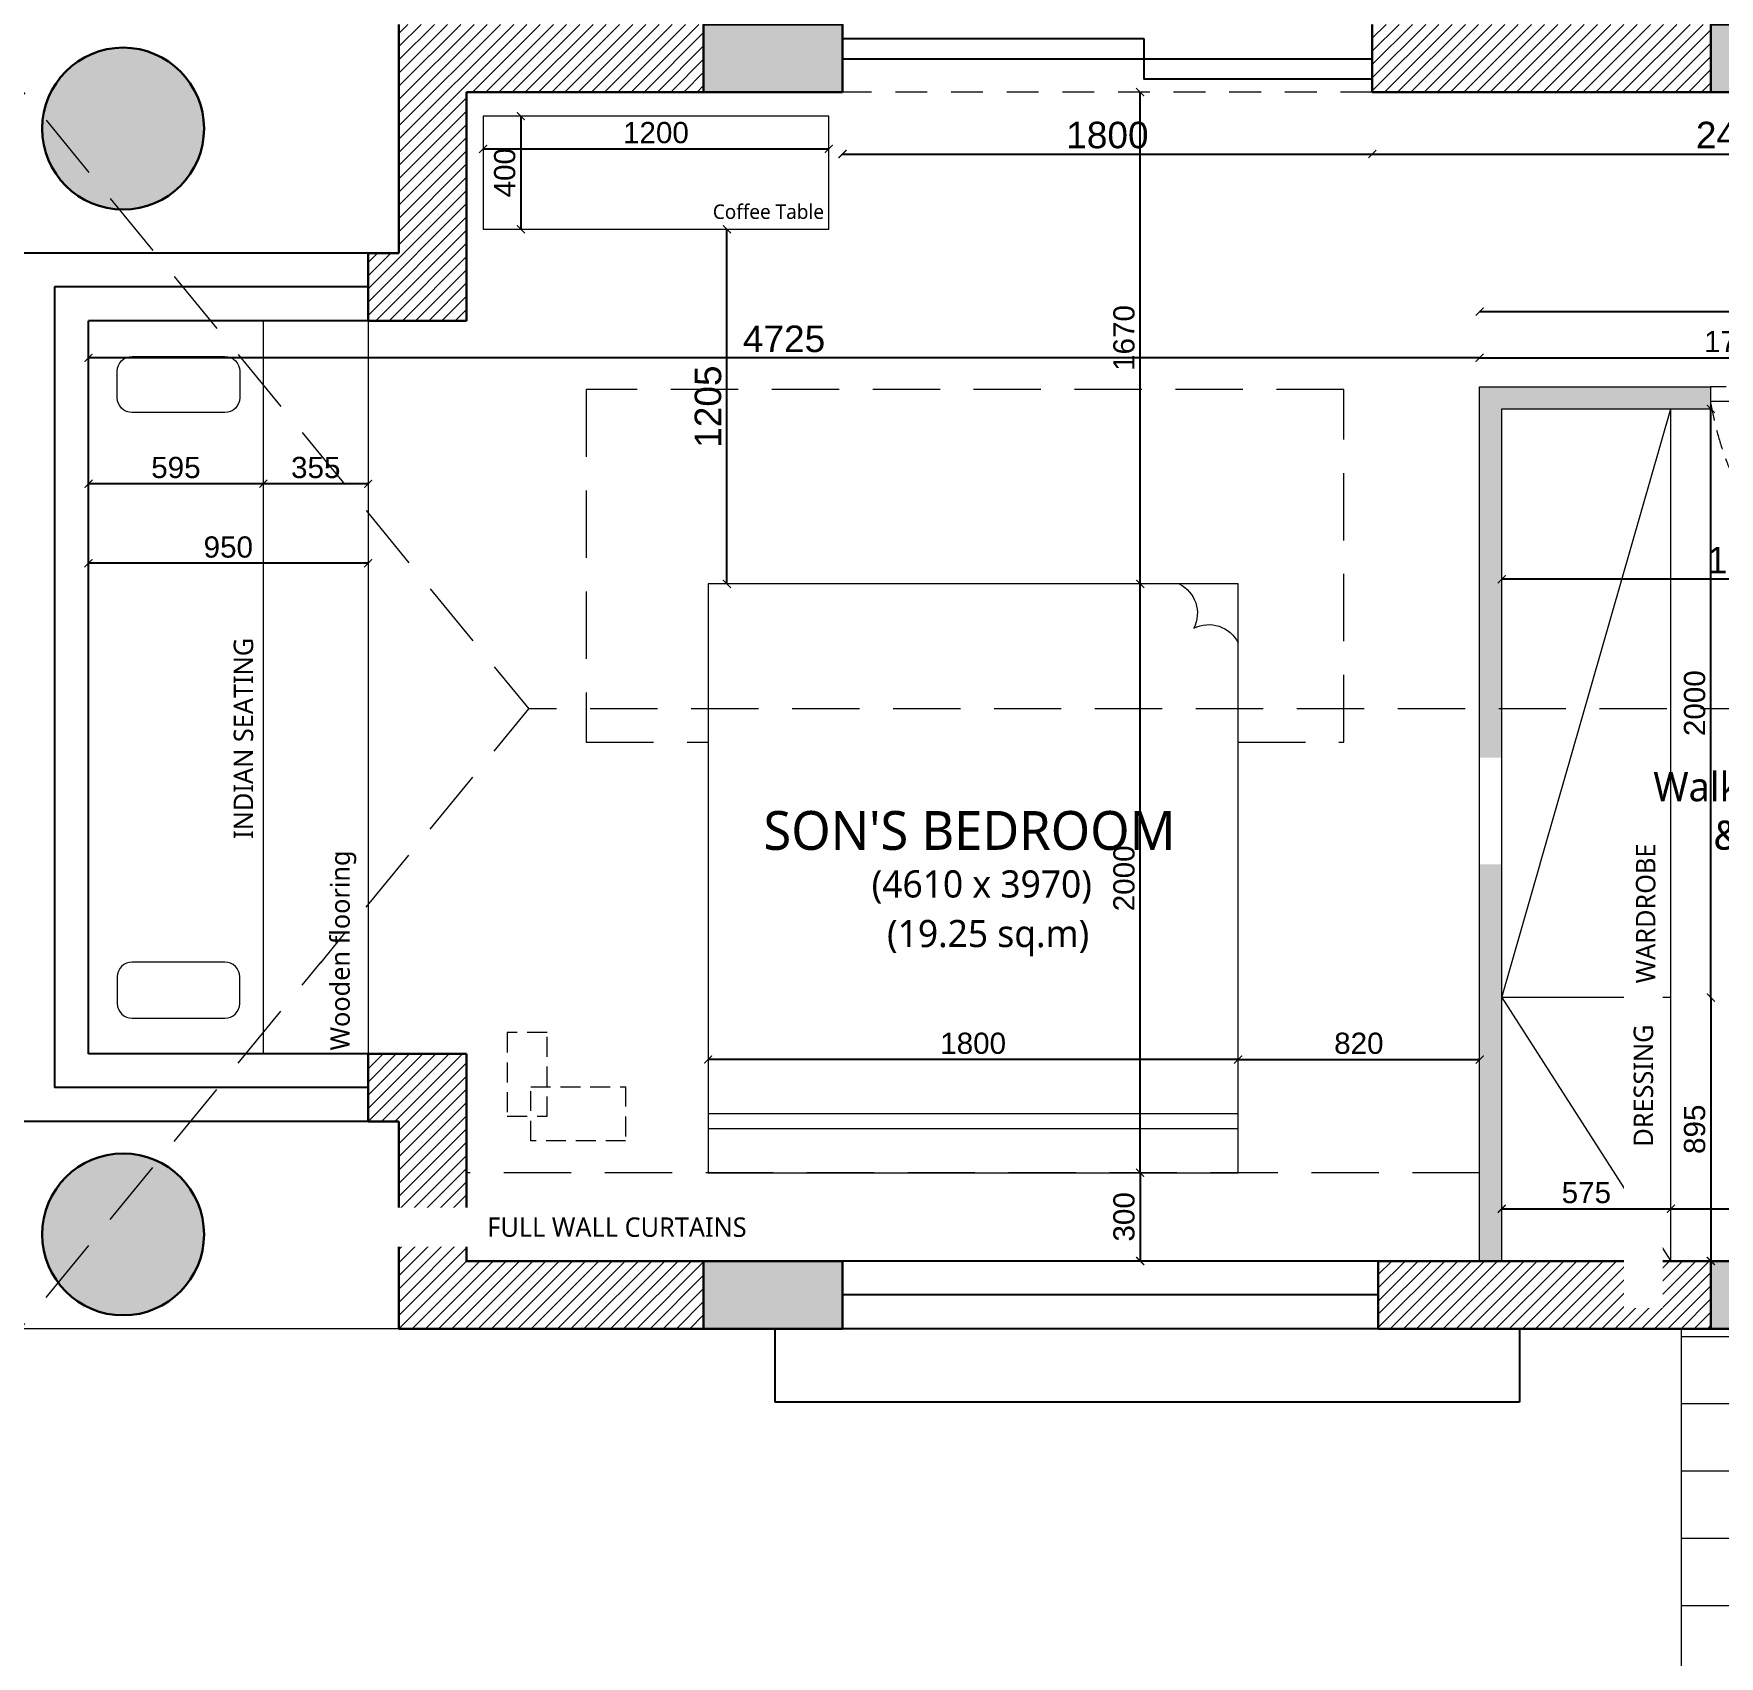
# Model space of a CAD drawing. Header units: millimetres. Extents: x 922141 to 965068, y 34629 to 256118.
# Drawn here: x 933046 to 938773, y 136879 to 142391 of the extents above; entities that cross this region are included whole.
import ezdxf

# ---------------------------------------------------------------- set-up
doc = ezdxf.new("R2010")
doc.units = ezdxf.units.MM
doc.header["$PDMODE"] = 35
for name, pattern in [('DASHED', [19.05, 12.7, -6.35]), ('DASHED2', [0.375, 0.25, -0.125]), ('HIDDEN', [0.35, 0.2, -0.15])]:
    doc.linetypes.add(name, pattern=pattern)
doc.layers.get('0').update_dxf_attribs({"plot": 0})
doc.layers.get('Defpoints').update_dxf_attribs({"color": 6})
for name, color, linetype, lineweight in [('A-HATCH', 251, 'Continuous', 9), ('HATCH', 8, 'Continuous', 5), ('MCA__ ARREDO', 133, 'Continuous', 5), ('MCA__ FINESTRE', 111, 'Continuous', 5), ('MCA__ LANDSCAPE', 136, 'Continuous', 5), ('MCA__ LAYOUT TESTO', 6, 'Continuous', 5), ('MCA__ MURI ESISTENTI SEZIONATI', 30, 'Continuous', 30), ('MCA__ SCALE', 154, 'Continuous', 18)]:
    doc.layers.add(name, color=color, linetype=linetype, lineweight=lineweight)
doc.layers.add('MCA__ FACCIATA', color=140, linetype='Continuous')
doc.layers.add('MCA__ PISCINA ELEV.', color=91, linetype='Continuous')
doc.styles.get("Standard").update_dxf_attribs({"font": 'arial.ttf'})
doc.dimstyles.new('ISO-25', dxfattribs={"dimtxt": 250, "dimasz": 20, "dimexe": 1.25, "dimexo": 0.625, "dimtad": 1, "dimdec": 1, "dimrnd": 5, "dimtxsty": 'Standard', "dimcen": 2.5, "dimadec": 0, "dimazin": 0, "dimtfac": 1, "dimtdec": 1, "dimtmove": 0, "dimatfit": 3, "dimfxl": 1, "dimarcsym": 0})

# ---------------------------------------------------------------- blocks, each defined once
blk = doc.blocks.new('_ArchTick')
at = {"color": 0, "linetype": 'ByBlock', "const_width": 0.15}
blk.add_lwpolyline([(-0.5, -0.5), (0.5, 0.5)], dxfattribs=at)
blk = doc.blocks.new('*D182')
at = {"layer": 'Defpoints', "color": 0, "transparency": 16777216}
for p in [(937593.9, 142192.4), (940071.9, 142192.4), (940071.9, 141981.9)]:
    blk.add_point(p, dxfattribs=at)
at = {"layer": 'MCA__ FACCIATA', "color": 0, "lineweight": -2, "transparency": 16777216}
blk.add_line((937593.9, 141981.9), (940071.9, 141981.9), dxfattribs=at)
at = {"layer": 'MCA__ FACCIATA', "color": 0, "lineweight": -2, "transparency": 16777216, "xscale": 27, "yscale": 27, "zscale": 27, "rotation": 180}
blk.add_blockref('_ArchTick', (937593.9, 141981.9), dxfattribs=at)
at = {"layer": 'MCA__ FACCIATA', "color": 0, "lineweight": -2, "transparency": 16777216, "xscale": 27, "yscale": 27, "zscale": 27}
blk.add_blockref('_ArchTick', (940071.9, 141981.9), dxfattribs=at)
at = {"layer": 'MCA__ FACCIATA', "color": 0, "lineweight": 0, "transparency": 16777216, "insert": (938832.9, 142045.8), "char_height": 90, "attachment_point": 5}
blk.add_mtext('2480', dxfattribs=at)
blk = doc.blocks.new('*D180')
at = {"layer": 'Defpoints', "color": 0, "transparency": 16777216}
for p in [(934572.8, 142110.7), (935747.4, 142110.7), (935747.4, 141999.4)]:
    blk.add_point(p, dxfattribs=at)
at = {"layer": 'MCA__ FACCIATA', "color": 0, "lineweight": -2, "transparency": 16777216}
blk.add_line((934572.8, 141999.4), (935747.4, 141999.4), dxfattribs=at)
at = {"layer": 'MCA__ FACCIATA', "color": 0, "lineweight": -2, "transparency": 16777216, "xscale": 27, "yscale": 27, "zscale": 27, "rotation": 180}
blk.add_blockref('_ArchTick', (934572.8, 141999.4), dxfattribs=at)
at = {"layer": 'MCA__ FACCIATA', "color": 0, "lineweight": -2, "transparency": 16777216, "xscale": 27, "yscale": 27, "zscale": 27}
blk.add_blockref('_ArchTick', (935747.4, 141999.4), dxfattribs=at)
at = {"layer": 'MCA__ FACCIATA', "color": 0, "lineweight": 0, "transparency": 16777216, "insert": (935160.1, 142054.2), "char_height": 72, "attachment_point": 5}
blk.add_mtext('1200', dxfattribs=at)
blk = doc.blocks.new('*D181')
at = {"layer": 'Defpoints', "color": 0, "transparency": 16777216}
for p in [(933232.3, 141289.6), (933232.3, 141046.4), (937958.5, 141046.4)]:
    blk.add_point(p, dxfattribs=at)
at = {"layer": 'MCA__ FACCIATA', "color": 0, "lineweight": -2, "transparency": 16777216}
blk.add_line((937958.5, 141289.6), (933232.3, 141289.6), dxfattribs=at)
at = {"layer": 'MCA__ FACCIATA', "color": 0, "lineweight": -2, "transparency": 16777216, "xscale": 27, "yscale": 27, "zscale": 27, "rotation": 180}
blk.add_blockref('_ArchTick', (933232.3, 141289.6), dxfattribs=at)
at = {"layer": 'MCA__ FACCIATA', "color": 0, "lineweight": -2, "transparency": 16777216, "xscale": 27, "yscale": 27, "zscale": 27}
blk.add_blockref('_ArchTick', (937958.5, 141289.6), dxfattribs=at)
at = {"layer": 'MCA__ FACCIATA', "color": 0, "lineweight": 0, "transparency": 16777216, "insert": (935595.4, 141353.5), "char_height": 90, "attachment_point": 5}
blk.add_mtext('4725', dxfattribs=at)
blk = doc.blocks.new('*D143')
at = {"layer": 'Defpoints', "color": 0, "transparency": 16777216}
for p in [(939706.9, 141289.6), (937958.5, 141046.4), (939706.9, 141046.4)]:
    blk.add_point(p, dxfattribs=at)
at = {"layer": 'MCA__ FACCIATA', "color": 0, "lineweight": -2, "transparency": 16777216}
blk.add_line((937958.5, 141289.6), (939706.9, 141289.6), dxfattribs=at)
at = {"layer": 'MCA__ FACCIATA', "color": 0, "lineweight": -2, "transparency": 16777216, "xscale": 27, "yscale": 27, "zscale": 27, "rotation": 180}
blk.add_blockref('_ArchTick', (937958.5, 141289.6), dxfattribs=at)
at = {"layer": 'MCA__ FACCIATA', "color": 0, "lineweight": -2, "transparency": 16777216, "xscale": 27, "yscale": 27, "zscale": 27}
blk.add_blockref('_ArchTick', (939706.9, 141289.6), dxfattribs=at)
at = {"layer": 'MCA__ FACCIATA', "color": 0, "lineweight": 0, "transparency": 16777216, "insert": (938832.7, 141344.3), "char_height": 72, "attachment_point": 5}
blk.add_mtext('1750', dxfattribs=at)
blk = doc.blocks.new('*D144')
at = {"layer": 'Defpoints', "color": 0, "transparency": 16777216}
for p in [(934624.2, 142110.7), (934624.2, 141726.1), (934701.3, 141726.1)]:
    blk.add_point(p, dxfattribs=at)
at = {"layer": 'MCA__ FACCIATA', "color": 0, "lineweight": -2, "transparency": 16777216}
blk.add_line((934701.3, 142110.7), (934701.3, 141726.1), dxfattribs=at)
at = {"layer": 'MCA__ FACCIATA', "color": 0, "lineweight": -2, "transparency": 16777216, "xscale": 27, "yscale": 27, "zscale": 27}
for p, rotation in [((934701.3, 142110.7), 90), ((934701.3, 141726.1), 270)]:
    blk.add_blockref('_ArchTick', p, dxfattribs=dict(at, rotation=rotation))
at = {"layer": 'MCA__ FACCIATA', "color": 0, "lineweight": 0, "transparency": 16777216, "insert": (934646.6, 141918.4), "char_height": 72, "attachment_point": 5, "rotation": 90}
blk.add_mtext('400', dxfattribs=at)
blk = doc.blocks.new('*D183')
at = {"layer": 'Defpoints', "color": 0, "transparency": 16777216}
for p in [(933232.3, 140603.5), (933232.3, 140591.6), (934182.3, 140603.5)]:
    blk.add_point(p, dxfattribs=at)
at = {"layer": 'MCA__ FACCIATA', "color": 0, "lineweight": -2, "transparency": 16777216}
blk.add_line((934182.3, 140591.6), (933232.3, 140591.6), dxfattribs=at)
at = {"layer": 'MCA__ FACCIATA', "color": 0, "lineweight": -2, "transparency": 16777216, "xscale": 27, "yscale": 27, "zscale": 27, "rotation": 180}
blk.add_blockref('_ArchTick', (933232.3, 140591.6), dxfattribs=at)
at = {"layer": 'MCA__ FACCIATA', "color": 0, "lineweight": -2, "transparency": 16777216, "xscale": 27, "yscale": 27, "zscale": 27}
blk.add_blockref('_ArchTick', (934182.3, 140591.6), dxfattribs=at)
at = {"layer": 'MCA__ FACCIATA', "color": 0, "lineweight": 0, "transparency": 16777216, "insert": (933707.3, 140646.4), "char_height": 72, "attachment_point": 5}
blk.add_mtext('950', dxfattribs=at)
blk = doc.blocks.new('*D184')
at = {"layer": 'Defpoints', "color": 0, "transparency": 16777216}
for p in [(933826.5, 141113.4), (934182.3, 141113.4), (933826.5, 140861.8)]:
    blk.add_point(p, dxfattribs=at)
at = {"layer": 'MCA__ FACCIATA', "color": 0, "lineweight": -2, "transparency": 16777216}
blk.add_line((934182.3, 140861.8), (933826.5, 140861.8), dxfattribs=at)
at = {"layer": 'MCA__ FACCIATA', "color": 0, "lineweight": -2, "transparency": 16777216, "xscale": 27, "yscale": 27, "zscale": 27, "rotation": 180}
blk.add_blockref('_ArchTick', (933826.5, 140861.8), dxfattribs=at)
at = {"layer": 'MCA__ FACCIATA', "color": 0, "lineweight": -2, "transparency": 16777216, "xscale": 27, "yscale": 27, "zscale": 27}
blk.add_blockref('_ArchTick', (934182.3, 140861.8), dxfattribs=at)
at = {"layer": 'MCA__ FACCIATA', "color": 0, "lineweight": 0, "transparency": 16777216, "insert": (934004.4, 140916.6), "char_height": 72, "attachment_point": 5}
blk.add_mtext('355', dxfattribs=at)
blk = doc.blocks.new('*D185')
at = {"layer": 'Defpoints', "color": 0, "transparency": 16777216}
for p in [(933232.3, 140861.8), (933232.3, 140755.4), (933826.5, 140755.4)]:
    blk.add_point(p, dxfattribs=at)
at = {"layer": 'MCA__ FACCIATA', "color": 0, "lineweight": -2, "transparency": 16777216}
blk.add_line((933826.5, 140861.8), (933232.3, 140861.8), dxfattribs=at)
at = {"layer": 'MCA__ FACCIATA', "color": 0, "lineweight": -2, "transparency": 16777216, "xscale": 27, "yscale": 27, "zscale": 27, "rotation": 180}
blk.add_blockref('_ArchTick', (933232.3, 140861.8), dxfattribs=at)
at = {"layer": 'MCA__ FACCIATA', "color": 0, "lineweight": -2, "transparency": 16777216, "xscale": 27, "yscale": 27, "zscale": 27}
blk.add_blockref('_ArchTick', (933826.5, 140861.8), dxfattribs=at)
at = {"layer": 'MCA__ FACCIATA', "color": 0, "lineweight": 0, "transparency": 16777216, "insert": (933529.4, 140916.6), "char_height": 72, "attachment_point": 5}
blk.add_mtext('595', dxfattribs=at)
blk = doc.blocks.new('BED')
at = {"layer": 'MCA__ ARREDO', "lineweight": 9}
for p, q in [((651803.5, 449088), (651803.5, 450888)), ((651803.5, 450888), (653803.5, 450888)), ((651953.5, 449088), (651953.5, 450888)), ((652003.5, 450888), (652003.5, 449088)), ((653803.5, 450888), (653803.5, 449088)), ((653803.5, 449088), (651803.5, 449088))]:
    blk.add_line(p, q, dxfattribs=at)
for centre, start, end in [((653553.5, 450788), 333.4349, 63.4349), ((653703.5, 450638), 26.5651, 116.5651)]:
    blk.add_arc(centre, 111.8, start, end, dxfattribs=at)
blk = doc.blocks.new('*D192')
at = {"layer": 'Defpoints', "color": 0, "transparency": 16777216}
for p in [(935793.9, 142192.4), (937593.9, 142192.4), (937593.9, 141981.9)]:
    blk.add_point(p, dxfattribs=at)
at = {"layer": 'MCA__ FACCIATA', "color": 0, "lineweight": -2, "transparency": 16777216}
blk.add_line((935793.9, 141981.9), (937593.9, 141981.9), dxfattribs=at)
at = {"layer": 'MCA__ FACCIATA', "color": 0, "lineweight": -2, "transparency": 16777216, "xscale": 27, "yscale": 27, "zscale": 27, "rotation": 180}
blk.add_blockref('_ArchTick', (935793.9, 141981.9), dxfattribs=at)
at = {"layer": 'MCA__ FACCIATA', "color": 0, "lineweight": -2, "transparency": 16777216, "xscale": 27, "yscale": 27, "zscale": 27}
blk.add_blockref('_ArchTick', (937593.9, 141981.9), dxfattribs=at)
at = {"layer": 'MCA__ FACCIATA', "color": 0, "lineweight": 0, "transparency": 16777216, "insert": (936693.9, 142045.8), "char_height": 90, "attachment_point": 5}
blk.add_mtext('1800', dxfattribs=at)
blk = doc.blocks.new('*D197')
at = {"layer": 'Defpoints', "color": 0, "transparency": 16777216}
for p in [(938033.5, 138398.9), (938608.5, 138398.9), (938608.5, 138398.9)]:
    blk.add_point(p, dxfattribs=at)
at = {"layer": 'MCA__ FACCIATA', "color": 0, "lineweight": -2, "transparency": 16777216}
blk.add_line((938033.5, 138398.9), (938608.5, 138398.9), dxfattribs=at)
at = {"layer": 'MCA__ FACCIATA', "color": 0, "lineweight": -2, "transparency": 16777216, "xscale": 27, "yscale": 27, "zscale": 27, "rotation": 180}
blk.add_blockref('_ArchTick', (938033.5, 138398.9), dxfattribs=at)
at = {"layer": 'MCA__ FACCIATA', "color": 0, "lineweight": -2, "transparency": 16777216, "xscale": 27, "yscale": 27, "zscale": 27}
blk.add_blockref('_ArchTick', (938608.5, 138398.9), dxfattribs=at)
at = {"layer": 'MCA__ FACCIATA', "color": 0, "lineweight": 0, "transparency": 16777216, "insert": (938321, 138453.5), "char_height": 72, "attachment_point": 5}
blk.add_mtext('575', dxfattribs=at)
blk = doc.blocks.new('*D198')
at = {"layer": 'Defpoints', "color": 0, "transparency": 16777216}
for p in [(938608.5, 138500.9), (939706.9, 138500.9), (939706.9, 138398.9)]:
    blk.add_point(p, dxfattribs=at)
at = {"layer": 'MCA__ FACCIATA', "color": 0, "lineweight": -2, "transparency": 16777216}
blk.add_line((938608.5, 138398.9), (939706.9, 138398.9), dxfattribs=at)
at = {"layer": 'MCA__ FACCIATA', "color": 0, "lineweight": -2, "transparency": 16777216, "xscale": 27, "yscale": 27, "zscale": 27, "rotation": 180}
blk.add_blockref('_ArchTick', (938608.5, 138398.9), dxfattribs=at)
at = {"layer": 'MCA__ FACCIATA', "color": 0, "lineweight": -2, "transparency": 16777216, "xscale": 27, "yscale": 27, "zscale": 27}
blk.add_blockref('_ArchTick', (939706.9, 138398.9), dxfattribs=at)
at = {"layer": 'MCA__ FACCIATA', "color": 0, "lineweight": 0, "transparency": 16777216, "insert": (939157.7, 138453.6), "char_height": 72, "attachment_point": 5}
blk.add_mtext('1100', dxfattribs=at)
blk = doc.blocks.new('*D199')
at = {"layer": 'Defpoints', "color": 0, "transparency": 16777216}
for p in [(938608.5, 139116.4), (938608.5, 138221.4), (938743.9, 138221.4)]:
    blk.add_point(p, dxfattribs=at)
at = {"layer": 'MCA__ FACCIATA', "color": 0, "lineweight": -2, "transparency": 16777216}
blk.add_line((938743.9, 139116.4), (938743.9, 138221.4), dxfattribs=at)
at = {"layer": 'MCA__ FACCIATA', "color": 0, "lineweight": -2, "transparency": 16777216, "xscale": 27, "yscale": 27, "zscale": 27}
for p, rotation in [((938743.9, 139116.4), 90), ((938743.9, 138221.4), 270)]:
    blk.add_blockref('_ArchTick', p, dxfattribs=dict(at, rotation=rotation))
at = {"layer": 'MCA__ FACCIATA', "color": 0, "lineweight": 0, "transparency": 16777216, "insert": (938689.1, 138668.9), "char_height": 72, "attachment_point": 5, "rotation": 90}
blk.add_mtext('895', dxfattribs=at)
blk = doc.blocks.new('*D200')
at = {"layer": 'Defpoints', "color": 0, "transparency": 16777216}
for p in [(938608.5, 141116.4), (938743.9, 141116.4), (938608.5, 139116.4)]:
    blk.add_point(p, dxfattribs=at)
at = {"layer": 'MCA__ FACCIATA', "color": 0, "lineweight": -2, "transparency": 16777216}
blk.add_line((938743.9, 139116.4), (938743.9, 141116.4), dxfattribs=at)
at = {"layer": 'MCA__ FACCIATA', "color": 0, "lineweight": -2, "transparency": 16777216, "xscale": 27, "yscale": 27, "zscale": 27}
for p, rotation in [((938743.9, 141116.4), 90), ((938743.9, 139116.4), 270)]:
    blk.add_blockref('_ArchTick', p, dxfattribs=dict(at, rotation=rotation))
at = {"layer": 'MCA__ FACCIATA', "color": 0, "lineweight": 0, "transparency": 16777216, "insert": (938689.1, 140116.4), "char_height": 72, "attachment_point": 5, "rotation": 90}
blk.add_mtext('2000', dxfattribs=at)
blk = doc.blocks.new('*D201')
at = {"layer": 'Defpoints', "color": 0, "transparency": 16777216}
for p in [(937137.7, 139081.6), (937958.5, 139081.6), (937958.5, 138905.8)]:
    blk.add_point(p, dxfattribs=at)
at = {"layer": 'MCA__ FACCIATA', "color": 0, "lineweight": -2, "transparency": 16777216}
blk.add_line((937137.7, 138905.8), (937958.5, 138905.8), dxfattribs=at)
at = {"layer": 'MCA__ FACCIATA', "color": 0, "lineweight": -2, "transparency": 16777216, "xscale": 27, "yscale": 27, "zscale": 27, "rotation": 180}
blk.add_blockref('_ArchTick', (937137.7, 138905.8), dxfattribs=at)
at = {"layer": 'MCA__ FACCIATA', "color": 0, "lineweight": -2, "transparency": 16777216, "xscale": 27, "yscale": 27, "zscale": 27}
blk.add_blockref('_ArchTick', (937958.5, 138905.8), dxfattribs=at)
at = {"layer": 'MCA__ FACCIATA', "color": 0, "lineweight": 0, "transparency": 16777216, "insert": (937548.1, 138960.6), "char_height": 72, "attachment_point": 5}
blk.add_mtext('820', dxfattribs=at)
blk = doc.blocks.new('*D152')
at = {"layer": 'Defpoints', "color": 0, "transparency": 16777216}
for p in [(936802.9, 140521.4), (936805.2, 140521.4), (936802.9, 138521.4)]:
    blk.add_point(p, dxfattribs=at)
at = {"layer": 'MCA__ FACCIATA', "color": 0, "lineweight": -2, "transparency": 16777216}
blk.add_line((936805.2, 138521.4), (936805.2, 140521.4), dxfattribs=at)
at = {"layer": 'MCA__ FACCIATA', "color": 0, "lineweight": -2, "transparency": 16777216, "xscale": 27, "yscale": 27, "zscale": 27}
for p, rotation in [((936805.2, 140521.4), 90), ((936805.2, 138521.4), 270)]:
    blk.add_blockref('_ArchTick', p, dxfattribs=dict(at, rotation=rotation))
at = {"layer": 'MCA__ FACCIATA', "color": 0, "lineweight": 0, "transparency": 16777216, "insert": (936750.4, 139521.4), "char_height": 72, "attachment_point": 5, "rotation": 90}
blk.add_mtext('2000', dxfattribs=at)
blk = doc.blocks.new('*D153')
at = {"layer": 'Defpoints', "color": 0, "transparency": 16777216}
for p in [(938033.5, 140545.5), (938033.5, 140537.4), (939706.9, 140545.5)]:
    blk.add_point(p, dxfattribs=at)
at = {"layer": 'MCA__ FACCIATA', "color": 0, "lineweight": -2, "transparency": 16777216}
blk.add_line((939706.9, 140537.4), (938033.5, 140537.4), dxfattribs=at)
at = {"layer": 'MCA__ FACCIATA', "color": 0, "lineweight": -2, "transparency": 16777216, "xscale": 27, "yscale": 27, "zscale": 27, "rotation": 180}
blk.add_blockref('_ArchTick', (938033.5, 140537.4), dxfattribs=at)
at = {"layer": 'MCA__ FACCIATA', "color": 0, "lineweight": -2, "transparency": 16777216, "xscale": 27, "yscale": 27, "zscale": 27}
blk.add_blockref('_ArchTick', (939706.9, 140537.4), dxfattribs=at)
at = {"layer": 'MCA__ FACCIATA', "color": 0, "lineweight": 0, "transparency": 16777216, "insert": (938870.2, 140601.4), "char_height": 90, "attachment_point": 5}
blk.add_mtext('1675', dxfattribs=at)
blk = doc.blocks.new('*D148')
at = {"layer": 'Defpoints', "color": 0, "transparency": 16777216}
for p in [(935337.7, 139081.6), (937137.7, 139081.6), (935337.7, 138905.8)]:
    blk.add_point(p, dxfattribs=at)
at = {"layer": 'MCA__ FACCIATA', "color": 0, "lineweight": -2, "transparency": 16777216}
blk.add_line((937137.7, 138905.8), (935337.7, 138905.8), dxfattribs=at)
at = {"layer": 'MCA__ FACCIATA', "color": 0, "lineweight": -2, "transparency": 16777216, "xscale": 27, "yscale": 27, "zscale": 27, "rotation": 180}
blk.add_blockref('_ArchTick', (935337.7, 138905.8), dxfattribs=at)
at = {"layer": 'MCA__ FACCIATA', "color": 0, "lineweight": -2, "transparency": 16777216, "xscale": 27, "yscale": 27, "zscale": 27}
blk.add_blockref('_ArchTick', (937137.7, 138905.8), dxfattribs=at)
at = {"layer": 'MCA__ FACCIATA', "color": 0, "lineweight": 0, "transparency": 16777216, "insert": (936237.7, 138960.6), "char_height": 72, "attachment_point": 5}
blk.add_mtext('1800', dxfattribs=at)
blk = doc.blocks.new('*D149')
at = {"layer": 'Defpoints', "color": 0, "transparency": 16777216}
for p in [(936805.2, 142192.4), (937071, 142192.4), (937071, 140521.4)]:
    blk.add_point(p, dxfattribs=at)
at = {"layer": 'MCA__ FACCIATA', "color": 0, "lineweight": -2, "transparency": 16777216}
blk.add_line((936805.2, 140521.4), (936805.2, 142192.4), dxfattribs=at)
at = {"layer": 'MCA__ FACCIATA', "color": 0, "lineweight": -2, "transparency": 16777216, "xscale": 27, "yscale": 27, "zscale": 27}
for p, rotation in [((936805.2, 142192.4), 90), ((936805.2, 140521.4), 270)]:
    blk.add_blockref('_ArchTick', p, dxfattribs=dict(at, rotation=rotation))
at = {"layer": 'MCA__ FACCIATA', "color": 0, "lineweight": 0, "transparency": 16777216, "insert": (936750.4, 141356.9), "char_height": 72, "attachment_point": 5, "rotation": 90}
blk.add_mtext('1670', dxfattribs=at)
blk = doc.blocks.new('*D150')
at = {"layer": 'Defpoints', "color": 0, "transparency": 16777216}
for p in [(936928.2, 138521.4), (936805.2, 138221.4), (936928.2, 138221.4)]:
    blk.add_point(p, dxfattribs=at)
at = {"layer": 'MCA__ FACCIATA', "color": 0, "lineweight": -2, "transparency": 16777216}
blk.add_line((936805.2, 138521.4), (936805.2, 138221.4), dxfattribs=at)
at = {"layer": 'MCA__ FACCIATA', "color": 0, "lineweight": -2, "transparency": 16777216, "xscale": 27, "yscale": 27, "zscale": 27}
for p, rotation in [((936805.2, 138521.4), 90), ((936805.2, 138221.4), 270)]:
    blk.add_blockref('_ArchTick', p, dxfattribs=dict(at, rotation=rotation))
at = {"layer": 'MCA__ FACCIATA', "color": 0, "lineweight": 0, "transparency": 16777216, "insert": (936750.4, 138371.4), "char_height": 72, "attachment_point": 5, "rotation": 90}
blk.add_mtext('300', dxfattribs=at)
blk = doc.blocks.new('*D193')
at = {"layer": 'Defpoints', "color": 0, "transparency": 16777216}
for p in [(935401.4, 141726.1), (935443.4, 141726.1), (935443.4, 140521.4)]:
    blk.add_point(p, dxfattribs=at)
at = {"layer": 'MCA__ FACCIATA', "color": 0, "lineweight": -2, "transparency": 16777216}
blk.add_line((935401.4, 140521.4), (935401.4, 141726.1), dxfattribs=at)
at = {"layer": 'MCA__ FACCIATA', "color": 0, "lineweight": -2, "transparency": 16777216, "xscale": 27, "yscale": 27, "zscale": 27}
for p, rotation in [((935401.4, 141726.1), 90), ((935401.4, 140521.4), 270)]:
    blk.add_blockref('_ArchTick', p, dxfattribs=dict(at, rotation=rotation))
at = {"layer": 'MCA__ FACCIATA', "color": 0, "lineweight": 0, "transparency": 16777216, "insert": (935337.4, 141123.7), "char_height": 90, "attachment_point": 5, "rotation": 90}
blk.add_mtext('1205', dxfattribs=at)
blk = doc.blocks.new('*D195')
at = {"layer": 'Defpoints', "color": 0, "transparency": 16777216}
for p in [(942716.9, 141446.8), (937958.5, 141191.4), (942716.9, 141191.4)]:
    blk.add_point(p, dxfattribs=at)
at = {"layer": 'MCA__ FACCIATA', "color": 0, "lineweight": -2, "transparency": 16777216}
blk.add_line((937958.5, 141446.8), (942716.9, 141446.8), dxfattribs=at)
at = {"layer": 'MCA__ FACCIATA', "color": 0, "lineweight": -2, "transparency": 16777216, "xscale": 27, "yscale": 27, "zscale": 27, "rotation": 180}
blk.add_blockref('_ArchTick', (937958.5, 141446.8), dxfattribs=at)
at = {"layer": 'MCA__ FACCIATA', "color": 0, "lineweight": -2, "transparency": 16777216, "xscale": 27, "yscale": 27, "zscale": 27}
blk.add_blockref('_ArchTick', (942716.9, 141446.8), dxfattribs=at)
at = {"layer": 'MCA__ FACCIATA', "color": 0, "lineweight": 0, "transparency": 16777216, "insert": (940337.7, 141501.6), "char_height": 72, "attachment_point": 5}
blk.add_mtext('4760', dxfattribs=at)

msp = doc.modelspace()

# ---------------------------------------------------------------- hatches: boundary and pattern name
at = {"layer": 'A-HATCH', "ltscale": 600, "true_color": 0xc7c8ca}
h = msp.add_hatch(dxfattribs=at)
h.set_pattern_fill('ANSI31', color=9, scale=72, angle=135)
h.set_pattern_definition([(180, (295321.78, -306661.64), (-3e-14, -228.6), [])])
h.paths.add_polyline_path([(938643.89, 136771.36), (938643.89, 137741.36), (938643.89, 137741.36), (938643.89, 137991.36), (940042.25, 137991.36), (940042.25, 137741.36), (941611.77, 137741.36), (941611.77, 137991.36), (942486.89, 137991.36), (942486.89, 137715.08), (941567.52, 136771.36)])
at = {"layer": 'MCA__ LANDSCAPE'}
h = msp.add_hatch(color=256, dxfattribs=at)
h.dxf.hatch_style = 1
h.paths.add_polyline_path([(933078.2, 142109.71, -0.9269255), (933625.05, 142068.17, -0.4277324), (933337.42, 141793.46)])
h.paths.add_polyline_path([(933129.92, 138147.12), (933468.47, 138560.14, -0.2890698), (933625.05, 138311.95, -0.7210435)])
h.paths.add_polyline_path([(933129.92, 138147.12, -0.7836429), (933468.47, 138560.14)])
h.paths.add_polyline_path([(933078.2, 142109.71), (933337.42, 141793.46, -0.4455176)])
h = msp.add_hatch(color=256, dxfattribs=at)
h.dxf.hatch_style = 1
h.paths.add_polyline_path([(938033.52, 140096.86), (938033.52, 141116.36), (938742.25, 141116.36), (938742.25, 141191.36), (937958.52, 141191.36), (937958.52, 140096.86)])
h.paths.add_polyline_path([(937958.52, 140096.86), (938033.52, 140096.86), (938033.52, 138221.36), (937958.52, 138221.36)])

# ---------------------------------------------------------------- linework, layer by layer
at = {"layer": 'HATCH', "linetype": 'HIDDEN', "lineweight": 9, "ltscale": 540}
msp.add_line((937593.89, 142192.36), (935793.89, 142192.36), dxfattribs=at)
at = {"layer": 'MCA__ ARREDO', "lineweight": 9}
msp.add_line((938643.89, 136771.36), (938643.89, 137991.36), dxfattribs=at)
msp.add_lwpolyline([(933380.3, 141294.37), (933696.12, 141294.37, -0.4142136), (933746.12, 141244.37), (933746.12, 141153.79, -0.4142136), (933696.12, 141103.79), (933380.3, 141103.79, -0.4142136), (933330.3, 141153.79), (933330.3, 141244.37, -0.4142136)], format="xyb", close=True, dxfattribs=at)
at = {"layer": 'MCA__ ARREDO', "linetype": 'DASHED2', "lineweight": 9, "ltscale": 270}
for points in [[(939706.89, 141191.36), (938742.25, 141191.36), (938742.25, 141142.59), (939706.89, 141142.59)], [(934790.09, 138997.11), (934654.95, 138997.11), (934654.95, 138712.97), (934790.09, 138712.97)], [(934734.65, 138813.46), (935056.91, 138813.46), (935056.91, 138629.8), (934734.65, 138629.8)]]:
    msp.add_lwpolyline(points, close=True, dxfattribs=at)
msp.add_arc((939786.12, 141314.96), 1058, 189.37643, 263.0511, dxfattribs=at)
at = {"layer": 'MCA__ FACCIATA'}
for p, q in [((934182.25, 141645.36), (933002.25, 141645.36)), ((934182.25, 141530.36), (933117.25, 141530.36)), ((933117.25, 141530.36), (933117.25, 138810.36)), ((934182.25, 141415.36), (933232.25, 141415.36)), ((933232.25, 138925.36), (933232.25, 141415.36)), ((937613.89, 138221.36), (935793.89, 138221.36)), ((937613.89, 138106.36), (935793.89, 138106.36)), ((935563.89, 137991.36), (935563.89, 137741.36)), ((937613.89, 137991.36), (935793.89, 137991.36)), ((938093.89, 137991.36), (938093.89, 137741.36)), ((938093.89, 137741.36), (935563.89, 137741.36))]:
    msp.add_line(p, q, dxfattribs=at)
for points in [[(936818.89, 142373.63), (935793.89, 142373.63), (935793.89, 142305.07), (936818.89, 142305.07)], [(936818.89, 142305.07), (937593.89, 142305.07), (937593.89, 142236.5), (936818.89, 142236.5)]]:
    msp.add_lwpolyline(points, close=True, dxfattribs=at)
at = {"layer": 'MCA__ FINESTRE', "linetype": 'DASHED', "ltscale": 18}
msp.add_line((937958.52, 138521.36), (934516.89, 138521.36), dxfattribs=at)
msp.add_lwpolyline([(937137.71, 139983.74), (937496.81, 139983.74), (937496.81, 141181.61), (934923, 141181.61), (934923, 139983.74), (935337.71, 139983.74)], dxfattribs=at)
at = {"layer": 'MCA__ MURI ESISTENTI SEZIONATI'}
for p, q in [((934286.89, 142422.36), (934286.89, 141645.36)), ((937593.89, 142422.36), (937593.89, 142192.36)), ((935322.25, 142192.36), (934516.89, 142192.36)), ((934516.89, 142192.36), (934516.89, 141415.36)), ((937593.89, 142192.36), (938743.89, 142192.36)), ((938973.89, 142192.36), (938743.89, 142192.36)), ((934286.89, 141645.36), (934182.25, 141645.36)), ((934182.25, 141415.36), (934182.25, 141645.36)), ((934516.89, 141415.36), (934182.25, 141415.36)), ((934182.25, 138925.36), (934182.25, 138695.36)), ((934516.89, 138925.36), (934182.25, 138925.36)), ((934516.89, 138925.36), (934516.89, 138221.36)), ((934286.89, 138695.36), (934182.25, 138695.36)), ((934286.89, 138695.36), (934286.89, 137991.36)), ((935793.89, 138221.36), (934516.89, 138221.36)), ((934286.89, 137991.36), (935793.89, 137991.36))]:
    msp.add_line(p, q, dxfattribs=at)
for points in [[(935793.89, 142192.36), (935793.89, 142422.36), (935322.25, 142422.36), (935322.25, 142192.36)], [(939133.89, 142192.36), (939133.89, 142422.36), (938743.89, 142422.36), (938743.89, 142192.36)], [(935793.89, 137991.36), (935793.89, 138221.36), (935322.25, 138221.36), (935322.25, 137991.36)], [(937613.89, 137991.36), (938743.89, 137991.36), (938743.89, 138221.36), (937613.89, 138221.36)], [(939143.89, 137991.36), (939143.89, 138221.36), (938743.89, 138221.36), (938743.89, 137991.36)]]:
    msp.add_lwpolyline(points, close=True, dxfattribs=at)
for centre in [(933350.05, 142068.17), (933350.05, 138311.95)]:
    msp.add_circle(centre, 275, dxfattribs=at)
at = {"layer": 'MCA__ SCALE'}
for p, q in [((934182.25, 141415.36), (934182.25, 138925.36)), ((937958.52, 141191.36), (938742.25, 141191.36)), ((938742.25, 141191.36), (938742.25, 141116.36)), ((938033.52, 141116.36), (938742.25, 141116.36)), ((934286.89, 137991.36), (933002.25, 137991.36))]:
    msp.add_line(p, q, dxfattribs=at)

# ---------------------------------------------------------------- texts
at = {"layer": 'MCA__ ARREDO', "lineweight": 9, "insert": (935000.66, 141810.72), "char_height": 49.4385, "attachment_point": 1, "bg_fill": 2}
msp.add_mtext_dynamic_manual_height_columns('\\pxqc;{\\fSegoe UI Light|b0|i0|c0|p34;Coffee Table}', width=1083.1948, gutter_width=1, heights=[0], dxfattribs=at)
at = {"layer": 'MCA__ ARREDO', "lineweight": 9, "char_height": 65.918, "attachment_point": 1, "rotation": 90, "bg_fill": 2}
for s, insert in [('\\pxqc;{\\fSegoe UI Light|b0|i0|c0|p34;INDIAN SEATING }', (933725.69, 139274.83)), ('\\pxqc;{\\fSegoe UI Light|b0|i0|c0|p34;Wooden flooring }', (934054.12, 138554.19))]:
    msp.add_mtext_dynamic_manual_height_columns(s, width=1444.2597, gutter_width=1, heights=[0], dxfattribs=dict(at, insert=insert))

# ---------------------------------------------------------------- dimensions: what is measured, and where the dimension line sits
at = {"layer": 'MCA__ FACCIATA', "color": 252, "lineweight": 0, "true_color": 0x939598}
for p1, p2, distance, override, picture, middle in [((935793.89, 142192.36), (937593.89, 142192.36), -210.51, {"dimtxt": 90, "dimasz": 27, "dimgap": 18, "dimblk1": 'ArchTick', "dimblk2": 'ArchTick', "dimsah": 1, "dimse1": 1, "dimse2": 1}, '*D192', (936693.89, 142045.81)), ((937071.04, 140521.36), (937071.04, 142192.36), 265.83, {"dimtxt": 72, "dimasz": 27, "dimgap": 18, "dimblk1": 'ArchTick', "dimblk2": 'ArchTick', "dimsah": 1, "dimse1": 1, "dimse2": 1}, '*D149', (936750.45, 141356.86)), ((937593.89, 142192.36), (940071.89, 142192.36), -210.51, {"dimtxt": 90, "dimasz": 27, "dimgap": 18, "dimblk1": 'ArchTick', "dimblk2": 'ArchTick', "dimsah": 1, "dimse1": 1, "dimse2": 1}, '*D182', (938832.89, 142045.81)), ((937958.52, 141191.36), (942716.89, 141191.36), 255.44, {"dimtxt": 72, "dimasz": 27, "dimgap": 18, "dimblk1": 'ArchTick', "dimblk2": 'ArchTick', "dimsah": 1, "dimse1": 1, "dimse2": 1}, '*D195', (940337.71, 141501.56)), ((937958.52, 141046.36), (933232.25, 141046.36), -243.22, {"dimtxt": 90, "dimasz": 27, "dimgap": 18, "dimblk1": 'ArchTick', "dimblk2": 'ArchTick', "dimsah": 1, "dimse1": 1, "dimse2": 1}, '*D181', (935595.39, 141353.54)), ((937958.52, 141046.36), (939706.89, 141046.36), 243.22, {"dimtxt": 72, "dimasz": 27, "dimgap": 18, "dimblk1": 'ArchTick', "dimblk2": 'ArchTick', "dimsah": 1, "dimse1": 1, "dimse2": 1}, '*D143', (938832.71, 141344.34)), ((934182.25, 141113.39), (933826.51, 141113.39), 251.57, {"dimtxt": 72, "dimasz": 27, "dimgap": 18, "dimblk1": 'ArchTick', "dimblk2": 'ArchTick', "dimsah": 1, "dimse1": 1, "dimse2": 1}, '*D184', (934004.38, 140916.6)), ((939706.89, 140545.55), (938033.52, 140545.55), 8.12, {"dimtxt": 90, "dimasz": 27, "dimgap": 18, "dimblk1": 'ArchTick', "dimblk2": 'ArchTick', "dimsah": 1, "dimse1": 1, "dimse2": 1}, '*D153', (938870.21, 140601.37)), ((937137.71, 139081.62), (935337.71, 139081.62), 175.81, {"dimtxt": 72, "dimasz": 27, "dimgap": 18, "dimblk1": 'ArchTick', "dimblk2": 'ArchTick', "dimsah": 1, "dimse1": 1, "dimse2": 1}, '*D148', (936237.71, 138960.58)), ((937137.71, 139081.62), (937958.52, 139081.62), -175.81, {"dimtxt": 72, "dimasz": 27, "dimgap": 18, "dimblk1": 'ArchTick', "dimblk2": 'ArchTick', "dimsah": 1, "dimse1": 1, "dimse2": 1}, '*D201', (937548.11, 138960.58)), ((936928.23, 138521.36), (936928.23, 138221.36), -123.02, {"dimtxt": 72, "dimasz": 27, "dimgap": 18, "dimblk1": 'ArchTick', "dimblk2": 'ArchTick', "dimsah": 1, "dimse1": 1, "dimse2": 1}, '*D150', (936750.42, 138371.36))]:
    dim = msp.add_aligned_dim(p1=p1, p2=p2, distance=distance, dimstyle='ISO-25', override=override, dxfattribs=at)
    dim.commit()
    dim.dimension.update_dxf_attribs({"geometry": picture, "text_midpoint": middle})
for p1, p2, distance, text, picture, middle in [((934572.76, 142110.71), (935747.44, 142110.71), -111.31, '1200', '*D180', (935160.1, 142054.16)), ((934624.19, 142110.71), (934624.19, 141726.08), 77.14, '400', '*D144', (934646.58, 141918.39))]:
    dim = msp.add_aligned_dim(p1=p1, p2=p2, distance=distance, text=text, dimstyle='ISO-25', override={"dimtxt": 72, "dimasz": 27, "dimgap": 18, "dimtxsty": 'Standard', "dimblk1": 'ArchTick', "dimblk2": 'ArchTick', "dimsah": 1, "dimse1": 1, "dimse2": 1}, dxfattribs=at)
    dim.commit()
    dim.dimension.update_dxf_attribs({"geometry": picture, "text_midpoint": middle})

# ---------------------------------------------------------------- next in the draw order: linework, layer by layer
at = {"layer": 'MCA__ ARREDO', "lineweight": 9}
msp.add_line((933826.51, 138925.36), (933826.51, 141415.36), dxfattribs=at)
msp.add_lwpolyline([(935747.44, 142110.71), (934572.76, 142110.71), (934572.76, 141726.08), (935747.44, 141726.08)], close=True, dxfattribs=at)
msp.add_lwpolyline([(933380.3, 139046.35), (933696.12, 139046.35, 0.4142136), (933746.12, 139096.35), (933746.12, 139186.93, 0.4142136), (933696.12, 139236.93), (933380.3, 139236.93, 0.4142136), (933330.3, 139186.93), (933330.3, 139096.35, 0.4142136)], format="xyb", close=True, dxfattribs=at)
at = {"layer": 'MCA__ FACCIATA'}
for p, q in [((934182.25, 138925.36), (933232.25, 138925.36)), ((934182.25, 138810.36), (933117.25, 138810.36)), ((934182.25, 138695.36), (933002.25, 138695.36))]:
    msp.add_line(p, q, dxfattribs=at)
at = {"layer": 'MCA__ FINESTRE', "linetype": 'DASHED', "ltscale": 18}
for p in [(932002.25, 143422.36), (932002.25, 136771.36)]:
    msp.add_line(p, (934728.07, 140096.86), dxfattribs=at)

# ---------------------------------------------------------------- next in the draw order: texts
at = {"layer": 'MCA__ ARREDO', "lineweight": 9, "insert": (938489.52, 138679.97), "char_height": 65.918, "attachment_point": 1, "rotation": 90, "bg_fill": 2}
msp.add_mtext_dynamic_manual_height_columns('\\pxqc;{\\fSegoe UI Light|b0|i0|c0|p34;WARDROBE }', width=1444.2597, gutter_width=1, heights=[0], dxfattribs=at)

# ---------------------------------------------------------------- next in the draw order: dimensions: what is measured, and where the dimension line sits
at = {"layer": 'MCA__ FACCIATA', "color": 252, "lineweight": 0, "true_color": 0x939598}
for p1, p2, distance, override, picture, middle in [((935443.37, 140521.36), (935443.37, 141726.08), 41.98, {"dimtxt": 90, "dimasz": 27, "dimgap": 18, "dimblk1": 'ArchTick', "dimblk2": 'ArchTick', "dimsah": 1, "dimse1": 1, "dimse2": 1}, '*D193', (935337.45, 141123.72)), ((933826.51, 140755.39), (933232.25, 140755.39), -106.43, {"dimtxt": 72, "dimasz": 27, "dimgap": 18, "dimblk1": 'ArchTick', "dimblk2": 'ArchTick', "dimsah": 1, "dimse1": 1, "dimse2": 1}, '*D185', (933529.38, 140916.58)), ((934182.25, 140603.52), (933232.25, 140603.52), 11.91, {"dimtxt": 72, "dimasz": 27, "dimgap": 18, "dimblk1": 'ArchTick', "dimblk2": 'ArchTick', "dimsah": 1, "dimse1": 1, "dimse2": 1}, '*D183', (933707.25, 140646.37))]:
    dim = msp.add_aligned_dim(p1=p1, p2=p2, distance=distance, dimstyle='ISO-25', override=override, dxfattribs=at)
    dim.commit()
    dim.dimension.update_dxf_attribs({"geometry": picture, "text_midpoint": middle})

# ---------------------------------------------------------------- next in the draw order: linework, layer by layer
at = {"layer": 'MCA__ ARREDO', "lineweight": 9}
for p, q in [((938608.52, 139116.36), (938033.52, 139116.36)), ((938033.52, 139116.36), (938608.52, 138221.36))]:
    msp.add_line(p, q, dxfattribs=at)
at = {"layer": 'MCA__ FINESTRE', "linetype": 'DASHED', "ltscale": 18}
msp.add_line((944766.89, 140096.86), (934728.07, 140096.86), dxfattribs=at)

# ---------------------------------------------------------------- next in the draw order: texts
at = {"layer": 'MCA__ LAYOUT TESTO', "color": 14, "insert": (938000.65, 139882.22, 0), "char_height": 98.877, "attachment_point": 1, "bg_fill": 2}
msp.add_mtext_dynamic_manual_height_columns('\\pxqc;{\\fSegoe UI Light|b0|i0|c0|p34;Walk-in wardrobe \\P& Dressing}', width=2166.3896, gutter_width=1, heights=[0], dxfattribs=at)

# ---------------------------------------------------------------- next in the draw order: hatches: boundary and pattern name
at = {"layer": 'MCA__ SCALE'}
h = msp.add_hatch(dxfattribs=at)
h.set_pattern_fill('ANSI31', color=256, scale=10)
h.set_pattern_definition([(45, (302495.456, 100962.085), (-22.4506403, 22.4506403), [])])
h.paths.add_polyline_path([(934182.25, 141415.36), (934182.25, 141645.36), (934286.89, 141645.36), (934286.89, 142422.36), (935322.25, 142422.36), (935322.25, 142192.36), (934516.89, 142192.36), (934516.89, 141415.36)])
h.paths.add_polyline_path([(934182.25, 138925.36), (934182.25, 138695.36), (934286.89, 138695.36), (934286.89, 137991.36), (935322.25, 137991.36), (935322.25, 138221.36), (934516.89, 138221.36), (934516.89, 138925.36)])
h.paths.add_polyline_path([(937613.89, 138221.36), (937613.89, 137991.36), (938743.89, 137991.36), (938743.89, 138221.36)])
h.paths.add_polyline_path([(937593.89, 142422.36), (937593.89, 142192.36), (938743.89, 142192.36), (938743.89, 142422.36)])

# ---------------------------------------------------------------- next in the draw order: linework, layer by layer
at = {"layer": 'MCA__ ARREDO', "lineweight": 9}
for p in [(938033.52, 139116.36), (938608.52, 138221.36)]:
    msp.add_line(p, (938608.52, 141116.36), dxfattribs=at)
at = {"layer": 'MCA__ SCALE'}
for p, q in [((937958.52, 138221.36), (937958.52, 141191.36)), ((938033.52, 138221.36), (938033.52, 141116.36))]:
    msp.add_line(p, q, dxfattribs=at)

# ---------------------------------------------------------------- next in the draw order: texts
at = {"layer": 'MCA__ LAYOUT TESTO', "color": 14, "insert": (934781.08, 139749.97, 0), "char_height": 131.8359, "attachment_point": 1, "bg_fill": 2}
msp.add_mtext_dynamic_manual_height_columns("\\pxqc;{\\fSegoe UI Light|b0|i0|c0|p34;SON'S BEDROOM }", width=2888.5195, gutter_width=1, heights=[0], dxfattribs=at)

# ---------------------------------------------------------------- next in the draw order: texts
at = {"layer": 'MCA__ LAYOUT TESTO', "color": 14, "insert": (935892.9, 139548.48), "char_height": 92.2852, "attachment_point": 1, "bg_fill": 2}
msp.add_mtext_dynamic_manual_height_columns('{\\fSegoe UI Light|b0|i0|c0|p34;(4610 x 3970)}', width=980.6836, gutter_width=1, heights=[0], dxfattribs=at)

# ---------------------------------------------------------------- next in the draw order: texts
at = {"layer": 'MCA__ LAYOUT TESTO', "color": 14, "insert": (935945.28, 139380.1), "char_height": 92.2852, "attachment_point": 1, "bg_fill": 2}
msp.add_mtext_dynamic_manual_height_columns('{\\fSegoe UI Light|b0|i0|c0|p34;(19.25 sq.m)}', width=980.6836, gutter_width=1, heights=[0], dxfattribs=at)

# ---------------------------------------------------------------- next in the draw order: hatches: boundary and pattern name
at = {"layer": 'MCA__ MURI ESISTENTI SEZIONATI'}
h = msp.add_hatch(color=256, dxfattribs=at)
h.dxf.hatch_style = 1
h.paths.add_polyline_path([(935322.25, 142192.36), (935793.89, 142192.36), (935793.89, 142307.36), (935793.89, 142422.36), (935653.89, 142422.36), (935322.25, 142422.36)])
h.paths.add_polyline_path([(942541.72, 146432.36), (942716.89, 146252.55), (942716.89, 146202.36), (942716.89, 145982.36), (942486.89, 145982.36), (942486.89, 146432.36)])
h.paths.add_polyline_path([(942486.89, 142422.36), (942486.89, 142433.12), (942486.89, 142442.36), (942486.89, 142642.36), (942716.89, 142642.36), (942716.89, 142192.36), (942486.89, 142192.36)])
h.paths.add_polyline_path([(942486.89, 137991.36), (942486.89, 137771.36), (942716.89, 137771.36), (942716.89, 137991.36), (942716.89, 138221.36), (942486.89, 138221.36)])
h.paths.add_polyline_path([(946816.89, 141004.36), (947046.89, 141004.36), (947046.89, 140774.36), (947046.89, 140554.36), (946816.89, 140554.36)])
h.paths.add_polyline_path([(935563.89, 137991.36), (935793.89, 137991.36), (935793.89, 138106.36), (935793.89, 138221.36), (935322.25, 138221.36), (935322.25, 137991.36)])
h.paths.add_polyline_path([(946816.89, 145982.36), (947046.89, 145982.36), (947046.89, 146202.36), (947046.89, 146405.87), (946816.89, 146169.78)])
h.paths.add_polyline_path([(938743.89, 142192.36), (939133.89, 142192.36), (939133.89, 142422.36), (938743.89, 142422.36)])
h.paths.add_polyline_path([(938743.89, 137991.36), (938973.89, 137991.36), (939143.89, 137991.36), (939143.89, 138221.36), (938743.89, 138221.36), (938743.89, 138106.36)])
h.paths.add_polyline_path([(950814.89, 140774.36), (951076.89, 140774.36), (951214.89, 140774.36), (951214.89, 141004.36), (951044.89, 141004.36), (950814.89, 141004.36)])
h.paths.add_polyline_path([(950814.89, 143234.36), (951044.89, 143234.36), (951214.89, 143234.36), (951214.89, 143464.36), (951044.89, 143464.36), (950814.89, 143464.36)])
h.paths.add_polyline_path([(951044.89, 146202.36), (951214.89, 146202.36), (951214.89, 146432.36), (950814.89, 146432.36), (950814.89, 146202.36)])
h.paths.add_polyline_path([(953866.89, 146202.36), (954266.89, 146202.36), (954266.89, 146432.36), (953866.89, 146432.36)])
h.paths.add_polyline_path([(946661.89, 138193.05), (946661.89, 138221.36), (946816.89, 138221.36), (946931.89, 138221.36), (947046.44, 138221.36), (947046.44, 138106.36), (947046.44, 137991.36), (946858.37, 137991.36)])
h.paths.add_polyline_path([(946816.89, 146169.78), (946816.89, 146202.36), (946816.89, 146432.36), (947046.89, 146432.36), (947046.89, 146405.87)])
h.paths.add_polyline_path([(946661.89, 137991.36), (946858.37, 137991.36), (946661.89, 138193.05)])
h.paths.add_polyline_path([(942716.89, 146252.55), (942716.89, 146432.36), (942541.72, 146432.36)])

# ---------------------------------------------------------------- next in the draw order: block references
at = {"layer": 'MCA__ PISCINA ELEV.', "xscale": -1, "rotation": 270}
msp.add_blockref('BED', (486249.74, -513282.14), dxfattribs=at)

# ---------------------------------------------------------------- next in the draw order: dimensions: what is measured, and where the dimension line sits
at = {"layer": 'MCA__ FACCIATA', "color": 252, "lineweight": 0, "true_color": 0x939598}
dim = msp.add_aligned_dim(p1=(936802.91, 138521.36), p2=(936802.91, 140521.36), distance=-2.3, dimstyle='ISO-25', override={"dimtxt": 72, "dimasz": 27, "dimgap": 18, "dimblk1": 'ArchTick', "dimblk2": 'ArchTick', "dimsah": 1, "dimse1": 1, "dimse2": 1}, dxfattribs=at)
dim.commit()
dim.dimension.update_dxf_attribs({"geometry": '*D152', "text_midpoint": (936750.45, 139521.36)})

# ---------------------------------------------------------------- next in the draw order: texts
at = {"layer": 'MCA__ ARREDO', "lineweight": 9, "insert": (938481.67, 138095.26), "char_height": 65.918, "attachment_point": 1, "rotation": 90, "bg_fill": 2}
msp.add_mtext_dynamic_manual_height_columns('\\pxqc;{\\fSegoe UI Light|b0|i0|c0|p34;DRESSING }', width=1444.2597, gutter_width=1, heights=[0], dxfattribs=at)
at = {"layer": 'MCA__ ARREDO', "lineweight": 9, "insert": (934305.52, 138369.48), "char_height": 65.918, "attachment_point": 1, "bg_fill": 2}
msp.add_mtext_dynamic_manual_height_columns('\\pxqc;{\\fSegoe UI Light|b0|i0|c0|p34;FULL WALL CURTAINS}', width=1444.2597, gutter_width=1, heights=[0], dxfattribs=at)

# ---------------------------------------------------------------- next in the draw order: dimensions: what is measured, and where the dimension line sits
at = {"layer": 'MCA__ FACCIATA', "color": 252, "lineweight": 0, "true_color": 0x939598}
for p1, p2, distance, picture, middle in [((938608.52, 139116.36), (938608.52, 141116.36), -135.37, '*D200', (938689.13, 140116.36)), ((938608.52, 139116.36), (938608.52, 138221.36), 135.37, '*D199', (938689.13, 138668.86)), ((938033.52, 138398.89), (938608.52, 138398.89), 0, '*D197', (938321.02, 138453.5)), ((938608.52, 138500.92), (939706.89, 138500.92), -102.03, '*D198', (939157.71, 138453.65))]:
    dim = msp.add_aligned_dim(p1=p1, p2=p2, distance=distance, dimstyle='ISO-25', override={"dimtxt": 72, "dimasz": 27, "dimgap": 18, "dimblk1": 'ArchTick', "dimblk2": 'ArchTick', "dimsah": 1, "dimse1": 1, "dimse2": 1}, dxfattribs=at)
    dim.commit()
    dim.dimension.update_dxf_attribs({"geometry": picture, "text_midpoint": middle})

doc.saveas('drawing.dxf')
